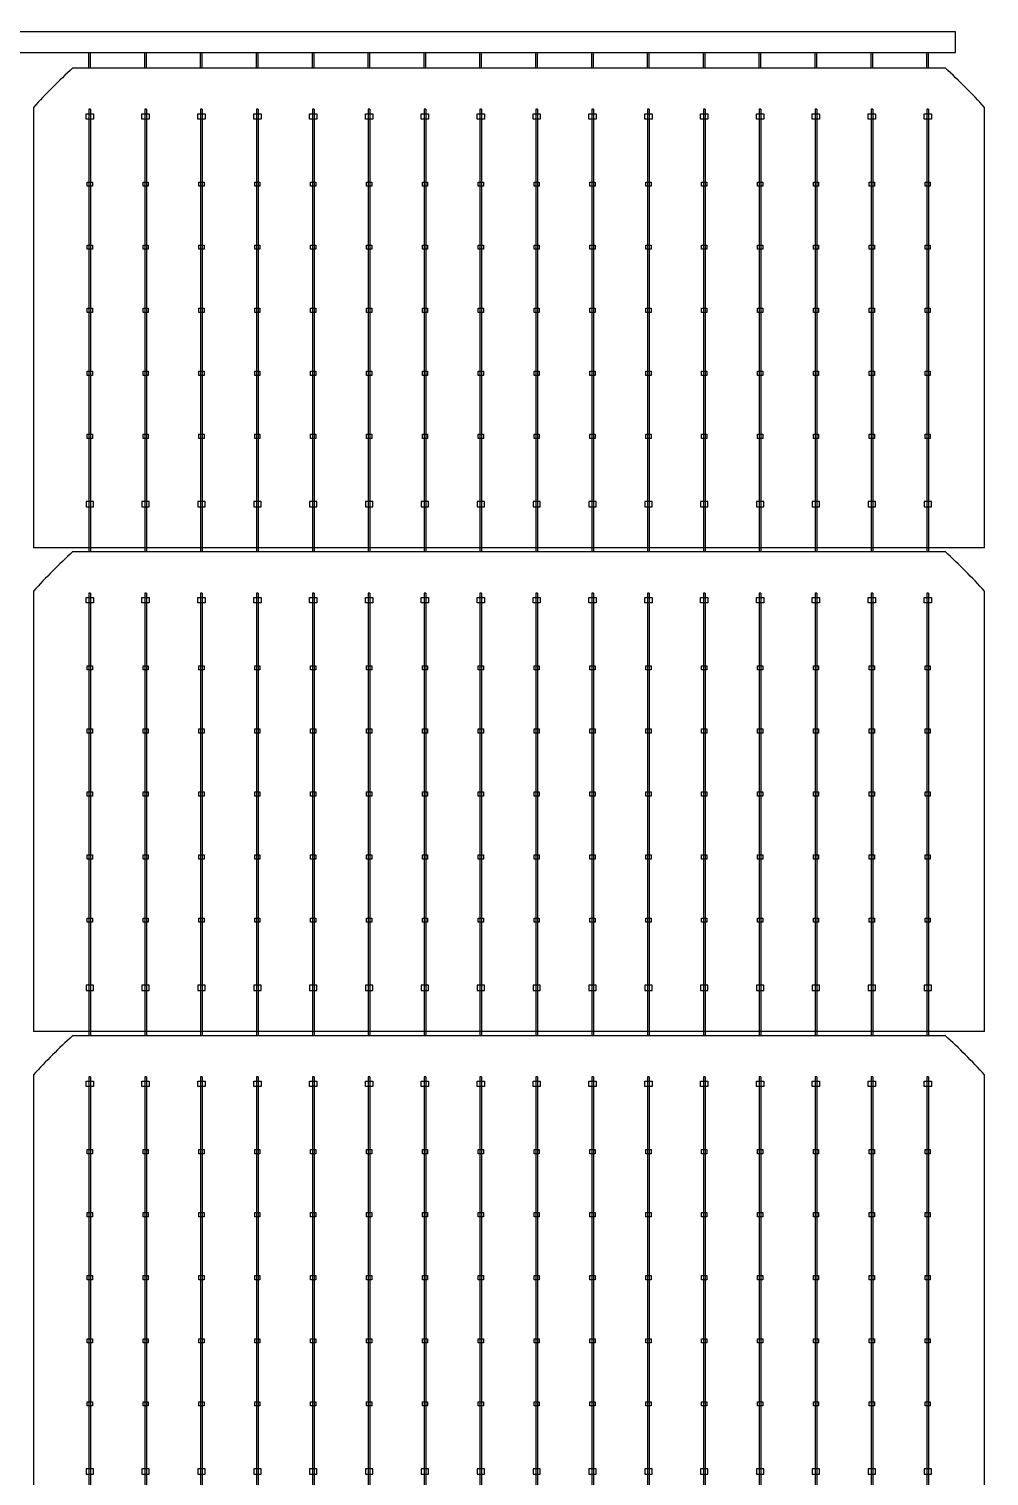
# Model space of a CAD drawing. Header units: millimetres. Extents: x 10297564 to 11610295, y -9287743 to -8409454.
# Drawn here: x 10668490 to 10669964, y -9190734 to -9188511 of the extents above; entities that cross this region are included whole.
import ezdxf

# ---------------------------------------------------------------- set-up
doc = ezdxf.new("R2010")
doc.units = ezdxf.units.MM
doc.header["$LTSCALE"] = 100
doc.layers.add('TEXTLINE', color=1, linetype='Continuous')

# ---------------------------------------------------------------- blocks, each defined once
blk = doc.blocks.new('635W')
for p, q in [((10686289.86, -10024189.24), (10686289.86, -10024186.24)), ((10686290.18, -10024189.24), (10686290.18, -10024186.24)), ((10686300.56, -10024189.24), (10686300.56, -10024186.24)), ((10686300.88, -10024189.24), (10686300.88, -10024186.24)), ((10686311.26, -10024189.24), (10686311.26, -10024186.24)), ((10686311.58, -10024189.24), (10686311.58, -10024186.24)), ((10686321.96, -10024189.24), (10686321.96, -10024186.24)), ((10686322.28, -10024189.24), (10686322.28, -10024186.24)), ((10686332.66, -10024189.24), (10686332.66, -10024186.24)), ((10686332.98, -10024189.24), (10686332.98, -10024186.24)), ((10686343.36, -10024189.24), (10686343.36, -10024186.24)), ((10686343.68, -10024189.24), (10686343.68, -10024186.24)), ((10686354.06, -10024189.24), (10686354.06, -10024186.24)), ((10686354.38, -10024189.24), (10686354.38, -10024186.24)), ((10686364.76, -10024189.24), (10686364.76, -10024186.24)), ((10686365.08, -10024189.24), (10686365.08, -10024186.24)), ((10686375.46, -10024189.24), (10686375.46, -10024186.24)), ((10686375.78, -10024189.24), (10686375.78, -10024186.24)), ((10686386.16, -10024189.24), (10686386.16, -10024186.24)), ((10686386.48, -10024189.24), (10686386.48, -10024186.24)), ((10686396.86, -10024189.24), (10686396.86, -10024186.24)), ((10686397.18, -10024189.24), (10686397.18, -10024186.24)), ((10686407.56, -10024189.24), (10686407.56, -10024186.24)), ((10686407.88, -10024189.24), (10686407.88, -10024186.24)), ((10686418.26, -10024189.24), (10686418.26, -10024186.24)), ((10686418.58, -10024189.24), (10686418.58, -10024186.24)), ((10686428.96, -10024189.24), (10686428.96, -10024186.24)), ((10686429.28, -10024189.24), (10686429.28, -10024186.24)), ((10686439.66, -10024189.24), (10686439.66, -10024186.24)), ((10686439.98, -10024189.24), (10686439.98, -10024186.24)), ((10686450.36, -10024189.24), (10686450.36, -10024186.24)), ((10686450.68, -10024189.24), (10686450.68, -10024186.24)), ((10686289.86, -10024197.11), (10686289.86, -10024281.92)), ((10686290.18, -10024197.11), (10686290.18, -10024281.92)), ((10686300.56, -10024197.11), (10686300.56, -10024281.92)), ((10686300.88, -10024197.11), (10686300.88, -10024281.92)), ((10686311.26, -10024197.11), (10686311.26, -10024281.92)), ((10686311.58, -10024197.11), (10686311.58, -10024281.92)), ((10686321.96, -10024197.11), (10686321.96, -10024281.92)), ((10686322.28, -10024197.11), (10686322.28, -10024281.92)), ((10686332.66, -10024197.11), (10686332.66, -10024281.92)), ((10686332.98, -10024197.11), (10686332.98, -10024281.92)), ((10686343.36, -10024197.11), (10686343.36, -10024281.92)), ((10686343.68, -10024197.11), (10686343.68, -10024281.92)), ((10686354.06, -10024197.11), (10686354.06, -10024281.92)), ((10686354.38, -10024197.11), (10686354.38, -10024281.92)), ((10686364.76, -10024197.11), (10686364.76, -10024281.92)), ((10686365.08, -10024197.11), (10686365.08, -10024281.92)), ((10686375.46, -10024197.11), (10686375.46, -10024281.92)), ((10686375.78, -10024197.11), (10686375.78, -10024281.92)), ((10686386.16, -10024197.11), (10686386.16, -10024281.92)), ((10686386.48, -10024197.11), (10686386.48, -10024281.92)), ((10686396.86, -10024197.11), (10686396.86, -10024281.92)), ((10686397.18, -10024197.11), (10686397.18, -10024281.92)), ((10686407.56, -10024197.11), (10686407.56, -10024281.92)), ((10686407.88, -10024197.11), (10686407.88, -10024281.92)), ((10686418.26, -10024197.11), (10686418.26, -10024281.92)), ((10686418.58, -10024197.11), (10686418.58, -10024281.92)), ((10686428.96, -10024197.11), (10686428.96, -10024281.92)), ((10686429.28, -10024197.11), (10686429.28, -10024281.92)), ((10686439.66, -10024197.11), (10686439.66, -10024281.92)), ((10686439.98, -10024197.11), (10686439.98, -10024281.92)), ((10686450.36, -10024197.11), (10686450.36, -10024281.92)), ((10686450.68, -10024197.11), (10686450.68, -10024281.92)), ((10686461.42, -10024281.11), (10686279.22, -10024281.11)), ((10686289.86, -10024289.79), (10686289.86, -10024374.59)), ((10686290.18, -10024289.79), (10686290.18, -10024374.59)), ((10686300.56, -10024289.79), (10686300.56, -10024374.59)), ((10686300.88, -10024289.79), (10686300.88, -10024374.59)), ((10686311.26, -10024289.79), (10686311.26, -10024374.59)), ((10686311.58, -10024289.79), (10686311.58, -10024374.59)), ((10686321.96, -10024289.79), (10686321.96, -10024374.59)), ((10686322.28, -10024289.79), (10686322.28, -10024374.59)), ((10686332.66, -10024289.79), (10686332.66, -10024374.59)), ((10686332.98, -10024289.79), (10686332.98, -10024374.59)), ((10686343.36, -10024289.79), (10686343.36, -10024374.59)), ((10686343.68, -10024289.79), (10686343.68, -10024374.59)), ((10686354.06, -10024289.79), (10686354.06, -10024374.59)), ((10686354.38, -10024289.79), (10686354.38, -10024374.59)), ((10686364.76, -10024289.79), (10686364.76, -10024374.59)), ((10686365.08, -10024289.79), (10686365.08, -10024374.59)), ((10686375.46, -10024289.79), (10686375.46, -10024374.59)), ((10686375.78, -10024289.79), (10686375.78, -10024374.59)), ((10686386.16, -10024289.79), (10686386.16, -10024374.59)), ((10686386.48, -10024289.79), (10686386.48, -10024374.59)), ((10686396.86, -10024289.79), (10686396.86, -10024374.59)), ((10686397.18, -10024289.79), (10686397.18, -10024374.59)), ((10686407.56, -10024289.79), (10686407.56, -10024374.59)), ((10686407.88, -10024289.79), (10686407.88, -10024374.59)), ((10686418.26, -10024289.79), (10686418.26, -10024374.59)), ((10686418.58, -10024289.79), (10686418.58, -10024374.59)), ((10686428.96, -10024289.79), (10686428.96, -10024374.59)), ((10686429.28, -10024289.79), (10686429.28, -10024374.59)), ((10686439.66, -10024289.79), (10686439.66, -10024374.59)), ((10686439.98, -10024289.79), (10686439.98, -10024374.59)), ((10686450.36, -10024289.79), (10686450.36, -10024374.59)), ((10686450.68, -10024289.79), (10686450.68, -10024374.59)), ((10686461.42, -10024373.79), (10686279.22, -10024373.79)), ((10686289.86, -10024382.46), (10686289.86, -10024467.27)), ((10686290.18, -10024382.46), (10686290.18, -10024467.27)), ((10686300.56, -10024382.46), (10686300.56, -10024467.27)), ((10686300.88, -10024382.46), (10686300.88, -10024467.27)), ((10686311.26, -10024382.46), (10686311.26, -10024467.27)), ((10686311.58, -10024382.46), (10686311.58, -10024467.27)), ((10686321.96, -10024382.46), (10686321.96, -10024467.27)), ((10686322.28, -10024382.46), (10686322.28, -10024467.27)), ((10686332.66, -10024382.46), (10686332.66, -10024467.27)), ((10686332.98, -10024382.46), (10686332.98, -10024467.27)), ((10686343.36, -10024382.46), (10686343.36, -10024467.27)), ((10686343.68, -10024382.46), (10686343.68, -10024467.27)), ((10686354.06, -10024382.46), (10686354.06, -10024467.27)), ((10686354.38, -10024382.46), (10686354.38, -10024467.27)), ((10686364.76, -10024382.46), (10686364.76, -10024467.27)), ((10686365.08, -10024382.46), (10686365.08, -10024467.27)), ((10686375.46, -10024382.46), (10686375.46, -10024467.27)), ((10686375.78, -10024382.46), (10686375.78, -10024467.27)), ((10686386.16, -10024382.46), (10686386.16, -10024467.27)), ((10686386.48, -10024382.46), (10686386.48, -10024467.27)), ((10686396.86, -10024382.46), (10686396.86, -10024467.27)), ((10686397.18, -10024382.46), (10686397.18, -10024467.27)), ((10686407.56, -10024382.46), (10686407.56, -10024467.27)), ((10686407.88, -10024382.46), (10686407.88, -10024467.27)), ((10686418.26, -10024382.46), (10686418.26, -10024467.27)), ((10686418.58, -10024382.46), (10686418.58, -10024467.27)), ((10686428.96, -10024382.46), (10686428.96, -10024467.27)), ((10686429.28, -10024382.46), (10686429.28, -10024467.27)), ((10686439.66, -10024382.46), (10686439.66, -10024467.27)), ((10686439.98, -10024382.46), (10686439.98, -10024467.27)), ((10686450.36, -10024382.46), (10686450.36, -10024467.27)), ((10686450.68, -10024382.46), (10686450.68, -10024467.27))]:
    blk.add_line(p, q)
for points in [[(10686455.87, -10024182.24), (10686100.87, -10024182.24), (10686100.87, -10024186.24), (10686455.87, -10024186.24)], [(10686289.32, -10024198.98), (10686289.32, -10024197.98), (10686290.72, -10024197.98), (10686290.72, -10024198.98)], [(10686300.02, -10024198.98), (10686300.02, -10024197.98), (10686301.42, -10024197.98), (10686301.42, -10024198.98)], [(10686310.72, -10024198.98), (10686310.72, -10024197.98), (10686312.12, -10024197.98), (10686312.12, -10024198.98)], [(10686321.42, -10024198.98), (10686321.42, -10024197.98), (10686322.82, -10024197.98), (10686322.82, -10024198.98)], [(10686332.12, -10024198.98), (10686332.12, -10024197.98), (10686333.52, -10024197.98), (10686333.52, -10024198.98)], [(10686342.82, -10024198.98), (10686342.82, -10024197.98), (10686344.22, -10024197.98), (10686344.22, -10024198.98)], [(10686353.52, -10024198.98), (10686353.52, -10024197.98), (10686354.92, -10024197.98), (10686354.92, -10024198.98)], [(10686364.22, -10024198.98), (10686364.22, -10024197.98), (10686365.62, -10024197.98), (10686365.62, -10024198.98)], [(10686374.92, -10024198.98), (10686374.92, -10024197.98), (10686376.32, -10024197.98), (10686376.32, -10024198.98)], [(10686385.62, -10024198.98), (10686385.62, -10024197.98), (10686387.02, -10024197.98), (10686387.02, -10024198.98)], [(10686396.32, -10024198.98), (10686396.32, -10024197.98), (10686397.72, -10024197.98), (10686397.72, -10024198.98)], [(10686407.02, -10024198.98), (10686407.02, -10024197.98), (10686408.42, -10024197.98), (10686408.42, -10024198.98)], [(10686417.72, -10024198.98), (10686417.72, -10024197.98), (10686419.12, -10024197.98), (10686419.12, -10024198.98)], [(10686428.42, -10024198.98), (10686428.42, -10024197.98), (10686429.82, -10024197.98), (10686429.82, -10024198.98)], [(10686439.12, -10024198.98), (10686439.12, -10024197.98), (10686440.52, -10024197.98), (10686440.52, -10024198.98)], [(10686449.82, -10024198.98), (10686449.82, -10024197.98), (10686451.22, -10024197.98), (10686451.22, -10024198.98)], [(10686290.52, -10024211.85), (10686289.52, -10024211.85), (10686289.52, -10024211.05), (10686290.52, -10024211.05)], [(10686301.22, -10024211.85), (10686300.22, -10024211.85), (10686300.22, -10024211.05), (10686301.22, -10024211.05)], [(10686311.92, -10024211.85), (10686310.92, -10024211.85), (10686310.92, -10024211.05), (10686311.92, -10024211.05)], [(10686322.62, -10024211.85), (10686321.62, -10024211.85), (10686321.62, -10024211.05), (10686322.62, -10024211.05)], [(10686333.32, -10024211.85), (10686332.32, -10024211.85), (10686332.32, -10024211.05), (10686333.32, -10024211.05)], [(10686344.02, -10024211.85), (10686343.02, -10024211.85), (10686343.02, -10024211.05), (10686344.02, -10024211.05)], [(10686354.72, -10024211.85), (10686353.72, -10024211.85), (10686353.72, -10024211.05), (10686354.72, -10024211.05)], [(10686365.42, -10024211.85), (10686364.42, -10024211.85), (10686364.42, -10024211.05), (10686365.42, -10024211.05)], [(10686376.12, -10024211.85), (10686375.12, -10024211.85), (10686375.12, -10024211.05), (10686376.12, -10024211.05)], [(10686386.82, -10024211.85), (10686385.82, -10024211.85), (10686385.82, -10024211.05), (10686386.82, -10024211.05)], [(10686397.52, -10024211.85), (10686396.52, -10024211.85), (10686396.52, -10024211.05), (10686397.52, -10024211.05)], [(10686408.22, -10024211.85), (10686407.22, -10024211.85), (10686407.22, -10024211.05), (10686408.22, -10024211.05)], [(10686418.92, -10024211.85), (10686417.92, -10024211.85), (10686417.92, -10024211.05), (10686418.92, -10024211.05)], [(10686429.62, -10024211.85), (10686428.62, -10024211.85), (10686428.62, -10024211.05), (10686429.62, -10024211.05)], [(10686440.32, -10024211.85), (10686439.32, -10024211.85), (10686439.32, -10024211.05), (10686440.32, -10024211.05)], [(10686451.02, -10024211.85), (10686450.02, -10024211.85), (10686450.02, -10024211.05), (10686451.02, -10024211.05)], [(10686290.52, -10024223.93), (10686289.52, -10024223.93), (10686289.52, -10024223.13), (10686290.52, -10024223.13)], [(10686301.22, -10024223.93), (10686300.22, -10024223.93), (10686300.22, -10024223.13), (10686301.22, -10024223.13)], [(10686311.92, -10024223.93), (10686310.92, -10024223.93), (10686310.92, -10024223.13), (10686311.92, -10024223.13)], [(10686322.62, -10024223.93), (10686321.62, -10024223.93), (10686321.62, -10024223.13), (10686322.62, -10024223.13)], [(10686333.32, -10024223.93), (10686332.32, -10024223.93), (10686332.32, -10024223.13), (10686333.32, -10024223.13)], [(10686344.02, -10024223.93), (10686343.02, -10024223.93), (10686343.02, -10024223.13), (10686344.02, -10024223.13)], [(10686354.72, -10024223.93), (10686353.72, -10024223.93), (10686353.72, -10024223.13), (10686354.72, -10024223.13)], [(10686365.42, -10024223.93), (10686364.42, -10024223.93), (10686364.42, -10024223.13), (10686365.42, -10024223.13)], [(10686376.12, -10024223.93), (10686375.12, -10024223.93), (10686375.12, -10024223.13), (10686376.12, -10024223.13)], [(10686386.82, -10024223.93), (10686385.82, -10024223.93), (10686385.82, -10024223.13), (10686386.82, -10024223.13)], [(10686397.52, -10024223.93), (10686396.52, -10024223.93), (10686396.52, -10024223.13), (10686397.52, -10024223.13)], [(10686408.22, -10024223.93), (10686407.22, -10024223.93), (10686407.22, -10024223.13), (10686408.22, -10024223.13)], [(10686418.92, -10024223.93), (10686417.92, -10024223.93), (10686417.92, -10024223.13), (10686418.92, -10024223.13)], [(10686429.62, -10024223.93), (10686428.62, -10024223.93), (10686428.62, -10024223.13), (10686429.62, -10024223.13)], [(10686440.32, -10024223.93), (10686439.32, -10024223.93), (10686439.32, -10024223.13), (10686440.32, -10024223.13)], [(10686451.02, -10024223.93), (10686450.02, -10024223.93), (10686450.02, -10024223.13), (10686451.02, -10024223.13)], [(10686290.52, -10024236.01), (10686289.52, -10024236.01), (10686289.52, -10024235.21), (10686290.52, -10024235.21)], [(10686301.22, -10024236.01), (10686300.22, -10024236.01), (10686300.22, -10024235.21), (10686301.22, -10024235.21)], [(10686311.92, -10024236.01), (10686310.92, -10024236.01), (10686310.92, -10024235.21), (10686311.92, -10024235.21)], [(10686322.62, -10024236.01), (10686321.62, -10024236.01), (10686321.62, -10024235.21), (10686322.62, -10024235.21)], [(10686333.32, -10024236.01), (10686332.32, -10024236.01), (10686332.32, -10024235.21), (10686333.32, -10024235.21)], [(10686344.02, -10024236.01), (10686343.02, -10024236.01), (10686343.02, -10024235.21), (10686344.02, -10024235.21)], [(10686354.72, -10024236.01), (10686353.72, -10024236.01), (10686353.72, -10024235.21), (10686354.72, -10024235.21)], [(10686365.42, -10024236.01), (10686364.42, -10024236.01), (10686364.42, -10024235.21), (10686365.42, -10024235.21)], [(10686376.12, -10024236.01), (10686375.12, -10024236.01), (10686375.12, -10024235.21), (10686376.12, -10024235.21)], [(10686386.82, -10024236.01), (10686385.82, -10024236.01), (10686385.82, -10024235.21), (10686386.82, -10024235.21)], [(10686397.52, -10024236.01), (10686396.52, -10024236.01), (10686396.52, -10024235.21), (10686397.52, -10024235.21)], [(10686408.22, -10024236.01), (10686407.22, -10024236.01), (10686407.22, -10024235.21), (10686408.22, -10024235.21)], [(10686418.92, -10024236.01), (10686417.92, -10024236.01), (10686417.92, -10024235.21), (10686418.92, -10024235.21)], [(10686429.62, -10024236.01), (10686428.62, -10024236.01), (10686428.62, -10024235.21), (10686429.62, -10024235.21)], [(10686440.32, -10024236.01), (10686439.32, -10024236.01), (10686439.32, -10024235.21), (10686440.32, -10024235.21)], [(10686451.02, -10024236.01), (10686450.02, -10024236.01), (10686450.02, -10024235.21), (10686451.02, -10024235.21)], [(10686290.52, -10024248.09), (10686289.52, -10024248.09), (10686289.52, -10024247.29), (10686290.52, -10024247.29)], [(10686301.22, -10024248.09), (10686300.22, -10024248.09), (10686300.22, -10024247.29), (10686301.22, -10024247.29)], [(10686311.92, -10024248.09), (10686310.92, -10024248.09), (10686310.92, -10024247.29), (10686311.92, -10024247.29)], [(10686322.62, -10024248.09), (10686321.62, -10024248.09), (10686321.62, -10024247.29), (10686322.62, -10024247.29)], [(10686333.32, -10024248.09), (10686332.32, -10024248.09), (10686332.32, -10024247.29), (10686333.32, -10024247.29)], [(10686344.02, -10024248.09), (10686343.02, -10024248.09), (10686343.02, -10024247.29), (10686344.02, -10024247.29)], [(10686354.72, -10024248.09), (10686353.72, -10024248.09), (10686353.72, -10024247.29), (10686354.72, -10024247.29)], [(10686365.42, -10024248.09), (10686364.42, -10024248.09), (10686364.42, -10024247.29), (10686365.42, -10024247.29)], [(10686376.12, -10024248.09), (10686375.12, -10024248.09), (10686375.12, -10024247.29), (10686376.12, -10024247.29)], [(10686386.82, -10024248.09), (10686385.82, -10024248.09), (10686385.82, -10024247.29), (10686386.82, -10024247.29)], [(10686397.52, -10024248.09), (10686396.52, -10024248.09), (10686396.52, -10024247.29), (10686397.52, -10024247.29)], [(10686408.22, -10024248.09), (10686407.22, -10024248.09), (10686407.22, -10024247.29), (10686408.22, -10024247.29)], [(10686418.92, -10024248.09), (10686417.92, -10024248.09), (10686417.92, -10024247.29), (10686418.92, -10024247.29)], [(10686429.62, -10024248.09), (10686428.62, -10024248.09), (10686428.62, -10024247.29), (10686429.62, -10024247.29)], [(10686440.32, -10024248.09), (10686439.32, -10024248.09), (10686439.32, -10024247.29), (10686440.32, -10024247.29)], [(10686451.02, -10024248.09), (10686450.02, -10024248.09), (10686450.02, -10024247.29), (10686451.02, -10024247.29)], [(10686290.52, -10024260.17), (10686289.52, -10024260.17), (10686289.52, -10024259.37), (10686290.52, -10024259.37)], [(10686301.22, -10024260.17), (10686300.22, -10024260.17), (10686300.22, -10024259.37), (10686301.22, -10024259.37)], [(10686311.92, -10024260.17), (10686310.92, -10024260.17), (10686310.92, -10024259.37), (10686311.92, -10024259.37)], [(10686322.62, -10024260.17), (10686321.62, -10024260.17), (10686321.62, -10024259.37), (10686322.62, -10024259.37)], [(10686333.32, -10024260.17), (10686332.32, -10024260.17), (10686332.32, -10024259.37), (10686333.32, -10024259.37)], [(10686344.02, -10024260.17), (10686343.02, -10024260.17), (10686343.02, -10024259.37), (10686344.02, -10024259.37)], [(10686354.72, -10024260.17), (10686353.72, -10024260.17), (10686353.72, -10024259.37), (10686354.72, -10024259.37)], [(10686365.42, -10024260.17), (10686364.42, -10024260.17), (10686364.42, -10024259.37), (10686365.42, -10024259.37)], [(10686376.12, -10024260.17), (10686375.12, -10024260.17), (10686375.12, -10024259.37), (10686376.12, -10024259.37)], [(10686386.82, -10024260.17), (10686385.82, -10024260.17), (10686385.82, -10024259.37), (10686386.82, -10024259.37)], [(10686397.52, -10024260.17), (10686396.52, -10024260.17), (10686396.52, -10024259.37), (10686397.52, -10024259.37)], [(10686408.22, -10024260.17), (10686407.22, -10024260.17), (10686407.22, -10024259.37), (10686408.22, -10024259.37)], [(10686418.92, -10024260.17), (10686417.92, -10024260.17), (10686417.92, -10024259.37), (10686418.92, -10024259.37)], [(10686429.62, -10024260.17), (10686428.62, -10024260.17), (10686428.62, -10024259.37), (10686429.62, -10024259.37)], [(10686440.32, -10024260.17), (10686439.32, -10024260.17), (10686439.32, -10024259.37), (10686440.32, -10024259.37)], [(10686451.02, -10024260.17), (10686450.02, -10024260.17), (10686450.02, -10024259.37), (10686451.02, -10024259.37)], [(10686289.32, -10024272.24), (10686289.32, -10024273.24), (10686290.72, -10024273.24), (10686290.72, -10024272.24)], [(10686300.02, -10024272.24), (10686300.02, -10024273.24), (10686301.42, -10024273.24), (10686301.42, -10024272.24)], [(10686310.72, -10024272.24), (10686310.72, -10024273.24), (10686312.12, -10024273.24), (10686312.12, -10024272.24)], [(10686321.42, -10024272.24), (10686321.42, -10024273.24), (10686322.82, -10024273.24), (10686322.82, -10024272.24)], [(10686332.12, -10024272.24), (10686332.12, -10024273.24), (10686333.52, -10024273.24), (10686333.52, -10024272.24)], [(10686342.82, -10024272.24), (10686342.82, -10024273.24), (10686344.22, -10024273.24), (10686344.22, -10024272.24)], [(10686353.52, -10024272.24), (10686353.52, -10024273.24), (10686354.92, -10024273.24), (10686354.92, -10024272.24)], [(10686364.22, -10024272.24), (10686364.22, -10024273.24), (10686365.62, -10024273.24), (10686365.62, -10024272.24)], [(10686374.92, -10024272.24), (10686374.92, -10024273.24), (10686376.32, -10024273.24), (10686376.32, -10024272.24)], [(10686385.62, -10024272.24), (10686385.62, -10024273.24), (10686387.02, -10024273.24), (10686387.02, -10024272.24)], [(10686396.32, -10024272.24), (10686396.32, -10024273.24), (10686397.72, -10024273.24), (10686397.72, -10024272.24)], [(10686407.02, -10024272.24), (10686407.02, -10024273.24), (10686408.42, -10024273.24), (10686408.42, -10024272.24)], [(10686417.72, -10024272.24), (10686417.72, -10024273.24), (10686419.12, -10024273.24), (10686419.12, -10024272.24)], [(10686428.42, -10024272.24), (10686428.42, -10024273.24), (10686429.82, -10024273.24), (10686429.82, -10024272.24)], [(10686439.12, -10024272.24), (10686439.12, -10024273.24), (10686440.52, -10024273.24), (10686440.52, -10024272.24)], [(10686449.82, -10024272.24), (10686449.82, -10024273.24), (10686451.22, -10024273.24), (10686451.22, -10024272.24)], [(10686289.32, -10024291.66), (10686289.32, -10024290.66), (10686290.72, -10024290.66), (10686290.72, -10024291.66)], [(10686300.02, -10024291.66), (10686300.02, -10024290.66), (10686301.42, -10024290.66), (10686301.42, -10024291.66)], [(10686310.72, -10024291.66), (10686310.72, -10024290.66), (10686312.12, -10024290.66), (10686312.12, -10024291.66)], [(10686321.42, -10024291.66), (10686321.42, -10024290.66), (10686322.82, -10024290.66), (10686322.82, -10024291.66)], [(10686332.12, -10024291.66), (10686332.12, -10024290.66), (10686333.52, -10024290.66), (10686333.52, -10024291.66)], [(10686342.82, -10024291.66), (10686342.82, -10024290.66), (10686344.22, -10024290.66), (10686344.22, -10024291.66)], [(10686353.52, -10024291.66), (10686353.52, -10024290.66), (10686354.92, -10024290.66), (10686354.92, -10024291.66)], [(10686364.22, -10024291.66), (10686364.22, -10024290.66), (10686365.62, -10024290.66), (10686365.62, -10024291.66)], [(10686374.92, -10024291.66), (10686374.92, -10024290.66), (10686376.32, -10024290.66), (10686376.32, -10024291.66)], [(10686385.62, -10024291.66), (10686385.62, -10024290.66), (10686387.02, -10024290.66), (10686387.02, -10024291.66)], [(10686396.32, -10024291.66), (10686396.32, -10024290.66), (10686397.72, -10024290.66), (10686397.72, -10024291.66)], [(10686407.02, -10024291.66), (10686407.02, -10024290.66), (10686408.42, -10024290.66), (10686408.42, -10024291.66)], [(10686417.72, -10024291.66), (10686417.72, -10024290.66), (10686419.12, -10024290.66), (10686419.12, -10024291.66)], [(10686428.42, -10024291.66), (10686428.42, -10024290.66), (10686429.82, -10024290.66), (10686429.82, -10024291.66)], [(10686439.12, -10024291.66), (10686439.12, -10024290.66), (10686440.52, -10024290.66), (10686440.52, -10024291.66)], [(10686449.82, -10024291.66), (10686449.82, -10024290.66), (10686451.22, -10024290.66), (10686451.22, -10024291.66)], [(10686290.52, -10024304.53), (10686289.52, -10024304.53), (10686289.52, -10024303.73), (10686290.52, -10024303.73)], [(10686301.22, -10024304.53), (10686300.22, -10024304.53), (10686300.22, -10024303.73), (10686301.22, -10024303.73)], [(10686311.92, -10024304.53), (10686310.92, -10024304.53), (10686310.92, -10024303.73), (10686311.92, -10024303.73)], [(10686322.62, -10024304.53), (10686321.62, -10024304.53), (10686321.62, -10024303.73), (10686322.62, -10024303.73)], [(10686333.32, -10024304.53), (10686332.32, -10024304.53), (10686332.32, -10024303.73), (10686333.32, -10024303.73)], [(10686344.02, -10024304.53), (10686343.02, -10024304.53), (10686343.02, -10024303.73), (10686344.02, -10024303.73)], [(10686354.72, -10024304.53), (10686353.72, -10024304.53), (10686353.72, -10024303.73), (10686354.72, -10024303.73)], [(10686365.42, -10024304.53), (10686364.42, -10024304.53), (10686364.42, -10024303.73), (10686365.42, -10024303.73)], [(10686376.12, -10024304.53), (10686375.12, -10024304.53), (10686375.12, -10024303.73), (10686376.12, -10024303.73)], [(10686386.82, -10024304.53), (10686385.82, -10024304.53), (10686385.82, -10024303.73), (10686386.82, -10024303.73)], [(10686397.52, -10024304.53), (10686396.52, -10024304.53), (10686396.52, -10024303.73), (10686397.52, -10024303.73)], [(10686408.22, -10024304.53), (10686407.22, -10024304.53), (10686407.22, -10024303.73), (10686408.22, -10024303.73)], [(10686418.92, -10024304.53), (10686417.92, -10024304.53), (10686417.92, -10024303.73), (10686418.92, -10024303.73)], [(10686429.62, -10024304.53), (10686428.62, -10024304.53), (10686428.62, -10024303.73), (10686429.62, -10024303.73)], [(10686440.32, -10024304.53), (10686439.32, -10024304.53), (10686439.32, -10024303.73), (10686440.32, -10024303.73)], [(10686451.02, -10024304.53), (10686450.02, -10024304.53), (10686450.02, -10024303.73), (10686451.02, -10024303.73)], [(10686290.52, -10024316.61), (10686289.52, -10024316.61), (10686289.52, -10024315.81), (10686290.52, -10024315.81)], [(10686301.22, -10024316.61), (10686300.22, -10024316.61), (10686300.22, -10024315.81), (10686301.22, -10024315.81)], [(10686311.92, -10024316.61), (10686310.92, -10024316.61), (10686310.92, -10024315.81), (10686311.92, -10024315.81)], [(10686322.62, -10024316.61), (10686321.62, -10024316.61), (10686321.62, -10024315.81), (10686322.62, -10024315.81)], [(10686333.32, -10024316.61), (10686332.32, -10024316.61), (10686332.32, -10024315.81), (10686333.32, -10024315.81)], [(10686344.02, -10024316.61), (10686343.02, -10024316.61), (10686343.02, -10024315.81), (10686344.02, -10024315.81)], [(10686354.72, -10024316.61), (10686353.72, -10024316.61), (10686353.72, -10024315.81), (10686354.72, -10024315.81)], [(10686365.42, -10024316.61), (10686364.42, -10024316.61), (10686364.42, -10024315.81), (10686365.42, -10024315.81)], [(10686376.12, -10024316.61), (10686375.12, -10024316.61), (10686375.12, -10024315.81), (10686376.12, -10024315.81)], [(10686386.82, -10024316.61), (10686385.82, -10024316.61), (10686385.82, -10024315.81), (10686386.82, -10024315.81)], [(10686397.52, -10024316.61), (10686396.52, -10024316.61), (10686396.52, -10024315.81), (10686397.52, -10024315.81)], [(10686408.22, -10024316.61), (10686407.22, -10024316.61), (10686407.22, -10024315.81), (10686408.22, -10024315.81)], [(10686418.92, -10024316.61), (10686417.92, -10024316.61), (10686417.92, -10024315.81), (10686418.92, -10024315.81)], [(10686429.62, -10024316.61), (10686428.62, -10024316.61), (10686428.62, -10024315.81), (10686429.62, -10024315.81)], [(10686440.32, -10024316.61), (10686439.32, -10024316.61), (10686439.32, -10024315.81), (10686440.32, -10024315.81)], [(10686451.02, -10024316.61), (10686450.02, -10024316.61), (10686450.02, -10024315.81), (10686451.02, -10024315.81)], [(10686290.52, -10024328.69), (10686289.52, -10024328.69), (10686289.52, -10024327.89), (10686290.52, -10024327.89)], [(10686301.22, -10024328.69), (10686300.22, -10024328.69), (10686300.22, -10024327.89), (10686301.22, -10024327.89)], [(10686311.92, -10024328.69), (10686310.92, -10024328.69), (10686310.92, -10024327.89), (10686311.92, -10024327.89)], [(10686322.62, -10024328.69), (10686321.62, -10024328.69), (10686321.62, -10024327.89), (10686322.62, -10024327.89)], [(10686333.32, -10024328.69), (10686332.32, -10024328.69), (10686332.32, -10024327.89), (10686333.32, -10024327.89)], [(10686344.02, -10024328.69), (10686343.02, -10024328.69), (10686343.02, -10024327.89), (10686344.02, -10024327.89)], [(10686354.72, -10024328.69), (10686353.72, -10024328.69), (10686353.72, -10024327.89), (10686354.72, -10024327.89)], [(10686365.42, -10024328.69), (10686364.42, -10024328.69), (10686364.42, -10024327.89), (10686365.42, -10024327.89)], [(10686376.12, -10024328.69), (10686375.12, -10024328.69), (10686375.12, -10024327.89), (10686376.12, -10024327.89)], [(10686386.82, -10024328.69), (10686385.82, -10024328.69), (10686385.82, -10024327.89), (10686386.82, -10024327.89)], [(10686397.52, -10024328.69), (10686396.52, -10024328.69), (10686396.52, -10024327.89), (10686397.52, -10024327.89)], [(10686408.22, -10024328.69), (10686407.22, -10024328.69), (10686407.22, -10024327.89), (10686408.22, -10024327.89)], [(10686418.92, -10024328.69), (10686417.92, -10024328.69), (10686417.92, -10024327.89), (10686418.92, -10024327.89)], [(10686429.62, -10024328.69), (10686428.62, -10024328.69), (10686428.62, -10024327.89), (10686429.62, -10024327.89)], [(10686440.32, -10024328.69), (10686439.32, -10024328.69), (10686439.32, -10024327.89), (10686440.32, -10024327.89)], [(10686451.02, -10024328.69), (10686450.02, -10024328.69), (10686450.02, -10024327.89), (10686451.02, -10024327.89)], [(10686290.52, -10024340.77), (10686289.52, -10024340.77), (10686289.52, -10024339.97), (10686290.52, -10024339.97)], [(10686301.22, -10024340.77), (10686300.22, -10024340.77), (10686300.22, -10024339.97), (10686301.22, -10024339.97)], [(10686311.92, -10024340.77), (10686310.92, -10024340.77), (10686310.92, -10024339.97), (10686311.92, -10024339.97)], [(10686322.62, -10024340.77), (10686321.62, -10024340.77), (10686321.62, -10024339.97), (10686322.62, -10024339.97)], [(10686333.32, -10024340.77), (10686332.32, -10024340.77), (10686332.32, -10024339.97), (10686333.32, -10024339.97)], [(10686344.02, -10024340.77), (10686343.02, -10024340.77), (10686343.02, -10024339.97), (10686344.02, -10024339.97)], [(10686354.72, -10024340.77), (10686353.72, -10024340.77), (10686353.72, -10024339.97), (10686354.72, -10024339.97)], [(10686365.42, -10024340.77), (10686364.42, -10024340.77), (10686364.42, -10024339.97), (10686365.42, -10024339.97)], [(10686376.12, -10024340.77), (10686375.12, -10024340.77), (10686375.12, -10024339.97), (10686376.12, -10024339.97)], [(10686386.82, -10024340.77), (10686385.82, -10024340.77), (10686385.82, -10024339.97), (10686386.82, -10024339.97)], [(10686397.52, -10024340.77), (10686396.52, -10024340.77), (10686396.52, -10024339.97), (10686397.52, -10024339.97)], [(10686408.22, -10024340.77), (10686407.22, -10024340.77), (10686407.22, -10024339.97), (10686408.22, -10024339.97)], [(10686418.92, -10024340.77), (10686417.92, -10024340.77), (10686417.92, -10024339.97), (10686418.92, -10024339.97)], [(10686429.62, -10024340.77), (10686428.62, -10024340.77), (10686428.62, -10024339.97), (10686429.62, -10024339.97)], [(10686440.32, -10024340.77), (10686439.32, -10024340.77), (10686439.32, -10024339.97), (10686440.32, -10024339.97)], [(10686451.02, -10024340.77), (10686450.02, -10024340.77), (10686450.02, -10024339.97), (10686451.02, -10024339.97)], [(10686290.52, -10024352.85), (10686289.52, -10024352.85), (10686289.52, -10024352.05), (10686290.52, -10024352.05)], [(10686301.22, -10024352.85), (10686300.22, -10024352.85), (10686300.22, -10024352.05), (10686301.22, -10024352.05)], [(10686311.92, -10024352.85), (10686310.92, -10024352.85), (10686310.92, -10024352.05), (10686311.92, -10024352.05)], [(10686322.62, -10024352.85), (10686321.62, -10024352.85), (10686321.62, -10024352.05), (10686322.62, -10024352.05)], [(10686333.32, -10024352.85), (10686332.32, -10024352.85), (10686332.32, -10024352.05), (10686333.32, -10024352.05)], [(10686344.02, -10024352.85), (10686343.02, -10024352.85), (10686343.02, -10024352.05), (10686344.02, -10024352.05)], [(10686354.72, -10024352.85), (10686353.72, -10024352.85), (10686353.72, -10024352.05), (10686354.72, -10024352.05)], [(10686365.42, -10024352.85), (10686364.42, -10024352.85), (10686364.42, -10024352.05), (10686365.42, -10024352.05)], [(10686376.12, -10024352.85), (10686375.12, -10024352.85), (10686375.12, -10024352.05), (10686376.12, -10024352.05)], [(10686386.82, -10024352.85), (10686385.82, -10024352.85), (10686385.82, -10024352.05), (10686386.82, -10024352.05)], [(10686397.52, -10024352.85), (10686396.52, -10024352.85), (10686396.52, -10024352.05), (10686397.52, -10024352.05)], [(10686408.22, -10024352.85), (10686407.22, -10024352.85), (10686407.22, -10024352.05), (10686408.22, -10024352.05)], [(10686418.92, -10024352.85), (10686417.92, -10024352.85), (10686417.92, -10024352.05), (10686418.92, -10024352.05)], [(10686429.62, -10024352.85), (10686428.62, -10024352.85), (10686428.62, -10024352.05), (10686429.62, -10024352.05)], [(10686440.32, -10024352.85), (10686439.32, -10024352.85), (10686439.32, -10024352.05), (10686440.32, -10024352.05)], [(10686451.02, -10024352.85), (10686450.02, -10024352.85), (10686450.02, -10024352.05), (10686451.02, -10024352.05)], [(10686289.32, -10024364.92), (10686289.32, -10024365.92), (10686290.72, -10024365.92), (10686290.72, -10024364.92)], [(10686300.02, -10024364.92), (10686300.02, -10024365.92), (10686301.42, -10024365.92), (10686301.42, -10024364.92)], [(10686310.72, -10024364.92), (10686310.72, -10024365.92), (10686312.12, -10024365.92), (10686312.12, -10024364.92)], [(10686321.42, -10024364.92), (10686321.42, -10024365.92), (10686322.82, -10024365.92), (10686322.82, -10024364.92)], [(10686332.12, -10024364.92), (10686332.12, -10024365.92), (10686333.52, -10024365.92), (10686333.52, -10024364.92)], [(10686342.82, -10024364.92), (10686342.82, -10024365.92), (10686344.22, -10024365.92), (10686344.22, -10024364.92)], [(10686353.52, -10024364.92), (10686353.52, -10024365.92), (10686354.92, -10024365.92), (10686354.92, -10024364.92)], [(10686364.22, -10024364.92), (10686364.22, -10024365.92), (10686365.62, -10024365.92), (10686365.62, -10024364.92)], [(10686374.92, -10024364.92), (10686374.92, -10024365.92), (10686376.32, -10024365.92), (10686376.32, -10024364.92)], [(10686385.62, -10024364.92), (10686385.62, -10024365.92), (10686387.02, -10024365.92), (10686387.02, -10024364.92)], [(10686396.32, -10024364.92), (10686396.32, -10024365.92), (10686397.72, -10024365.92), (10686397.72, -10024364.92)], [(10686407.02, -10024364.92), (10686407.02, -10024365.92), (10686408.42, -10024365.92), (10686408.42, -10024364.92)], [(10686417.72, -10024364.92), (10686417.72, -10024365.92), (10686419.12, -10024365.92), (10686419.12, -10024364.92)], [(10686428.42, -10024364.92), (10686428.42, -10024365.92), (10686429.82, -10024365.92), (10686429.82, -10024364.92)], [(10686439.12, -10024364.92), (10686439.12, -10024365.92), (10686440.52, -10024365.92), (10686440.52, -10024364.92)], [(10686449.82, -10024364.92), (10686449.82, -10024365.92), (10686451.22, -10024365.92), (10686451.22, -10024364.92)], [(10686289.32, -10024384.33), (10686289.32, -10024383.33), (10686290.72, -10024383.33), (10686290.72, -10024384.33)], [(10686300.02, -10024384.33), (10686300.02, -10024383.33), (10686301.42, -10024383.33), (10686301.42, -10024384.33)], [(10686310.72, -10024384.33), (10686310.72, -10024383.33), (10686312.12, -10024383.33), (10686312.12, -10024384.33)], [(10686321.42, -10024384.33), (10686321.42, -10024383.33), (10686322.82, -10024383.33), (10686322.82, -10024384.33)], [(10686332.12, -10024384.33), (10686332.12, -10024383.33), (10686333.52, -10024383.33), (10686333.52, -10024384.33)], [(10686342.82, -10024384.33), (10686342.82, -10024383.33), (10686344.22, -10024383.33), (10686344.22, -10024384.33)], [(10686353.52, -10024384.33), (10686353.52, -10024383.33), (10686354.92, -10024383.33), (10686354.92, -10024384.33)], [(10686364.22, -10024384.33), (10686364.22, -10024383.33), (10686365.62, -10024383.33), (10686365.62, -10024384.33)], [(10686374.92, -10024384.33), (10686374.92, -10024383.33), (10686376.32, -10024383.33), (10686376.32, -10024384.33)], [(10686385.62, -10024384.33), (10686385.62, -10024383.33), (10686387.02, -10024383.33), (10686387.02, -10024384.33)], [(10686396.32, -10024384.33), (10686396.32, -10024383.33), (10686397.72, -10024383.33), (10686397.72, -10024384.33)], [(10686407.02, -10024384.33), (10686407.02, -10024383.33), (10686408.42, -10024383.33), (10686408.42, -10024384.33)], [(10686417.72, -10024384.33), (10686417.72, -10024383.33), (10686419.12, -10024383.33), (10686419.12, -10024384.33)], [(10686428.42, -10024384.33), (10686428.42, -10024383.33), (10686429.82, -10024383.33), (10686429.82, -10024384.33)], [(10686439.12, -10024384.33), (10686439.12, -10024383.33), (10686440.52, -10024383.33), (10686440.52, -10024384.33)], [(10686449.82, -10024384.33), (10686449.82, -10024383.33), (10686451.22, -10024383.33), (10686451.22, -10024384.33)], [(10686290.52, -10024397.2), (10686289.52, -10024397.2), (10686289.52, -10024396.4), (10686290.52, -10024396.4)], [(10686301.22, -10024397.2), (10686300.22, -10024397.2), (10686300.22, -10024396.4), (10686301.22, -10024396.4)], [(10686311.92, -10024397.2), (10686310.92, -10024397.2), (10686310.92, -10024396.4), (10686311.92, -10024396.4)], [(10686322.62, -10024397.2), (10686321.62, -10024397.2), (10686321.62, -10024396.4), (10686322.62, -10024396.4)], [(10686333.32, -10024397.2), (10686332.32, -10024397.2), (10686332.32, -10024396.4), (10686333.32, -10024396.4)], [(10686344.02, -10024397.2), (10686343.02, -10024397.2), (10686343.02, -10024396.4), (10686344.02, -10024396.4)], [(10686354.72, -10024397.2), (10686353.72, -10024397.2), (10686353.72, -10024396.4), (10686354.72, -10024396.4)], [(10686365.42, -10024397.2), (10686364.42, -10024397.2), (10686364.42, -10024396.4), (10686365.42, -10024396.4)], [(10686376.12, -10024397.2), (10686375.12, -10024397.2), (10686375.12, -10024396.4), (10686376.12, -10024396.4)], [(10686386.82, -10024397.2), (10686385.82, -10024397.2), (10686385.82, -10024396.4), (10686386.82, -10024396.4)], [(10686397.52, -10024397.2), (10686396.52, -10024397.2), (10686396.52, -10024396.4), (10686397.52, -10024396.4)], [(10686408.22, -10024397.2), (10686407.22, -10024397.2), (10686407.22, -10024396.4), (10686408.22, -10024396.4)], [(10686418.92, -10024397.2), (10686417.92, -10024397.2), (10686417.92, -10024396.4), (10686418.92, -10024396.4)], [(10686429.62, -10024397.2), (10686428.62, -10024397.2), (10686428.62, -10024396.4), (10686429.62, -10024396.4)], [(10686440.32, -10024397.2), (10686439.32, -10024397.2), (10686439.32, -10024396.4), (10686440.32, -10024396.4)], [(10686451.02, -10024397.2), (10686450.02, -10024397.2), (10686450.02, -10024396.4), (10686451.02, -10024396.4)], [(10686290.52, -10024409.28), (10686289.52, -10024409.28), (10686289.52, -10024408.48), (10686290.52, -10024408.48)], [(10686301.22, -10024409.28), (10686300.22, -10024409.28), (10686300.22, -10024408.48), (10686301.22, -10024408.48)], [(10686311.92, -10024409.28), (10686310.92, -10024409.28), (10686310.92, -10024408.48), (10686311.92, -10024408.48)], [(10686322.62, -10024409.28), (10686321.62, -10024409.28), (10686321.62, -10024408.48), (10686322.62, -10024408.48)], [(10686333.32, -10024409.28), (10686332.32, -10024409.28), (10686332.32, -10024408.48), (10686333.32, -10024408.48)], [(10686344.02, -10024409.28), (10686343.02, -10024409.28), (10686343.02, -10024408.48), (10686344.02, -10024408.48)], [(10686354.72, -10024409.28), (10686353.72, -10024409.28), (10686353.72, -10024408.48), (10686354.72, -10024408.48)], [(10686365.42, -10024409.28), (10686364.42, -10024409.28), (10686364.42, -10024408.48), (10686365.42, -10024408.48)], [(10686376.12, -10024409.28), (10686375.12, -10024409.28), (10686375.12, -10024408.48), (10686376.12, -10024408.48)], [(10686386.82, -10024409.28), (10686385.82, -10024409.28), (10686385.82, -10024408.48), (10686386.82, -10024408.48)], [(10686397.52, -10024409.28), (10686396.52, -10024409.28), (10686396.52, -10024408.48), (10686397.52, -10024408.48)], [(10686408.22, -10024409.28), (10686407.22, -10024409.28), (10686407.22, -10024408.48), (10686408.22, -10024408.48)], [(10686418.92, -10024409.28), (10686417.92, -10024409.28), (10686417.92, -10024408.48), (10686418.92, -10024408.48)], [(10686429.62, -10024409.28), (10686428.62, -10024409.28), (10686428.62, -10024408.48), (10686429.62, -10024408.48)], [(10686440.32, -10024409.28), (10686439.32, -10024409.28), (10686439.32, -10024408.48), (10686440.32, -10024408.48)], [(10686451.02, -10024409.28), (10686450.02, -10024409.28), (10686450.02, -10024408.48), (10686451.02, -10024408.48)], [(10686290.52, -10024421.36), (10686289.52, -10024421.36), (10686289.52, -10024420.56), (10686290.52, -10024420.56)], [(10686301.22, -10024421.36), (10686300.22, -10024421.36), (10686300.22, -10024420.56), (10686301.22, -10024420.56)], [(10686311.92, -10024421.36), (10686310.92, -10024421.36), (10686310.92, -10024420.56), (10686311.92, -10024420.56)], [(10686322.62, -10024421.36), (10686321.62, -10024421.36), (10686321.62, -10024420.56), (10686322.62, -10024420.56)], [(10686333.32, -10024421.36), (10686332.32, -10024421.36), (10686332.32, -10024420.56), (10686333.32, -10024420.56)], [(10686344.02, -10024421.36), (10686343.02, -10024421.36), (10686343.02, -10024420.56), (10686344.02, -10024420.56)], [(10686354.72, -10024421.36), (10686353.72, -10024421.36), (10686353.72, -10024420.56), (10686354.72, -10024420.56)], [(10686365.42, -10024421.36), (10686364.42, -10024421.36), (10686364.42, -10024420.56), (10686365.42, -10024420.56)], [(10686376.12, -10024421.36), (10686375.12, -10024421.36), (10686375.12, -10024420.56), (10686376.12, -10024420.56)], [(10686386.82, -10024421.36), (10686385.82, -10024421.36), (10686385.82, -10024420.56), (10686386.82, -10024420.56)], [(10686397.52, -10024421.36), (10686396.52, -10024421.36), (10686396.52, -10024420.56), (10686397.52, -10024420.56)], [(10686408.22, -10024421.36), (10686407.22, -10024421.36), (10686407.22, -10024420.56), (10686408.22, -10024420.56)], [(10686418.92, -10024421.36), (10686417.92, -10024421.36), (10686417.92, -10024420.56), (10686418.92, -10024420.56)], [(10686429.62, -10024421.36), (10686428.62, -10024421.36), (10686428.62, -10024420.56), (10686429.62, -10024420.56)], [(10686440.32, -10024421.36), (10686439.32, -10024421.36), (10686439.32, -10024420.56), (10686440.32, -10024420.56)], [(10686451.02, -10024421.36), (10686450.02, -10024421.36), (10686450.02, -10024420.56), (10686451.02, -10024420.56)], [(10686290.52, -10024433.44), (10686289.52, -10024433.44), (10686289.52, -10024432.64), (10686290.52, -10024432.64)], [(10686301.22, -10024433.44), (10686300.22, -10024433.44), (10686300.22, -10024432.64), (10686301.22, -10024432.64)], [(10686311.92, -10024433.44), (10686310.92, -10024433.44), (10686310.92, -10024432.64), (10686311.92, -10024432.64)], [(10686322.62, -10024433.44), (10686321.62, -10024433.44), (10686321.62, -10024432.64), (10686322.62, -10024432.64)], [(10686333.32, -10024433.44), (10686332.32, -10024433.44), (10686332.32, -10024432.64), (10686333.32, -10024432.64)], [(10686344.02, -10024433.44), (10686343.02, -10024433.44), (10686343.02, -10024432.64), (10686344.02, -10024432.64)], [(10686354.72, -10024433.44), (10686353.72, -10024433.44), (10686353.72, -10024432.64), (10686354.72, -10024432.64)], [(10686365.42, -10024433.44), (10686364.42, -10024433.44), (10686364.42, -10024432.64), (10686365.42, -10024432.64)], [(10686376.12, -10024433.44), (10686375.12, -10024433.44), (10686375.12, -10024432.64), (10686376.12, -10024432.64)], [(10686386.82, -10024433.44), (10686385.82, -10024433.44), (10686385.82, -10024432.64), (10686386.82, -10024432.64)], [(10686397.52, -10024433.44), (10686396.52, -10024433.44), (10686396.52, -10024432.64), (10686397.52, -10024432.64)], [(10686408.22, -10024433.44), (10686407.22, -10024433.44), (10686407.22, -10024432.64), (10686408.22, -10024432.64)], [(10686418.92, -10024433.44), (10686417.92, -10024433.44), (10686417.92, -10024432.64), (10686418.92, -10024432.64)], [(10686429.62, -10024433.44), (10686428.62, -10024433.44), (10686428.62, -10024432.64), (10686429.62, -10024432.64)], [(10686440.32, -10024433.44), (10686439.32, -10024433.44), (10686439.32, -10024432.64), (10686440.32, -10024432.64)], [(10686451.02, -10024433.44), (10686450.02, -10024433.44), (10686450.02, -10024432.64), (10686451.02, -10024432.64)], [(10686290.52, -10024445.52), (10686289.52, -10024445.52), (10686289.52, -10024444.72), (10686290.52, -10024444.72)], [(10686301.22, -10024445.52), (10686300.22, -10024445.52), (10686300.22, -10024444.72), (10686301.22, -10024444.72)], [(10686311.92, -10024445.52), (10686310.92, -10024445.52), (10686310.92, -10024444.72), (10686311.92, -10024444.72)], [(10686322.62, -10024445.52), (10686321.62, -10024445.52), (10686321.62, -10024444.72), (10686322.62, -10024444.72)], [(10686333.32, -10024445.52), (10686332.32, -10024445.52), (10686332.32, -10024444.72), (10686333.32, -10024444.72)], [(10686344.02, -10024445.52), (10686343.02, -10024445.52), (10686343.02, -10024444.72), (10686344.02, -10024444.72)], [(10686354.72, -10024445.52), (10686353.72, -10024445.52), (10686353.72, -10024444.72), (10686354.72, -10024444.72)], [(10686365.42, -10024445.52), (10686364.42, -10024445.52), (10686364.42, -10024444.72), (10686365.42, -10024444.72)], [(10686376.12, -10024445.52), (10686375.12, -10024445.52), (10686375.12, -10024444.72), (10686376.12, -10024444.72)], [(10686386.82, -10024445.52), (10686385.82, -10024445.52), (10686385.82, -10024444.72), (10686386.82, -10024444.72)], [(10686397.52, -10024445.52), (10686396.52, -10024445.52), (10686396.52, -10024444.72), (10686397.52, -10024444.72)], [(10686408.22, -10024445.52), (10686407.22, -10024445.52), (10686407.22, -10024444.72), (10686408.22, -10024444.72)], [(10686418.92, -10024445.52), (10686417.92, -10024445.52), (10686417.92, -10024444.72), (10686418.92, -10024444.72)], [(10686429.62, -10024445.52), (10686428.62, -10024445.52), (10686428.62, -10024444.72), (10686429.62, -10024444.72)], [(10686440.32, -10024445.52), (10686439.32, -10024445.52), (10686439.32, -10024444.72), (10686440.32, -10024444.72)], [(10686451.02, -10024445.52), (10686450.02, -10024445.52), (10686450.02, -10024444.72), (10686451.02, -10024444.72)], [(10686289.32, -10024457.59), (10686289.32, -10024458.59), (10686290.72, -10024458.59), (10686290.72, -10024457.59)], [(10686300.02, -10024457.59), (10686300.02, -10024458.59), (10686301.42, -10024458.59), (10686301.42, -10024457.59)], [(10686310.72, -10024457.59), (10686310.72, -10024458.59), (10686312.12, -10024458.59), (10686312.12, -10024457.59)], [(10686321.42, -10024457.59), (10686321.42, -10024458.59), (10686322.82, -10024458.59), (10686322.82, -10024457.59)], [(10686332.12, -10024457.59), (10686332.12, -10024458.59), (10686333.52, -10024458.59), (10686333.52, -10024457.59)], [(10686342.82, -10024457.59), (10686342.82, -10024458.59), (10686344.22, -10024458.59), (10686344.22, -10024457.59)], [(10686353.52, -10024457.59), (10686353.52, -10024458.59), (10686354.92, -10024458.59), (10686354.92, -10024457.59)], [(10686364.22, -10024457.59), (10686364.22, -10024458.59), (10686365.62, -10024458.59), (10686365.62, -10024457.59)], [(10686374.92, -10024457.59), (10686374.92, -10024458.59), (10686376.32, -10024458.59), (10686376.32, -10024457.59)], [(10686385.62, -10024457.59), (10686385.62, -10024458.59), (10686387.02, -10024458.59), (10686387.02, -10024457.59)], [(10686396.32, -10024457.59), (10686396.32, -10024458.59), (10686397.72, -10024458.59), (10686397.72, -10024457.59)], [(10686407.02, -10024457.59), (10686407.02, -10024458.59), (10686408.42, -10024458.59), (10686408.42, -10024457.59)], [(10686417.72, -10024457.59), (10686417.72, -10024458.59), (10686419.12, -10024458.59), (10686419.12, -10024457.59)], [(10686428.42, -10024457.59), (10686428.42, -10024458.59), (10686429.82, -10024458.59), (10686429.82, -10024457.59)], [(10686439.12, -10024457.59), (10686439.12, -10024458.59), (10686440.52, -10024458.59), (10686440.52, -10024457.59)], [(10686449.82, -10024457.59), (10686449.82, -10024458.59), (10686451.22, -10024458.59), (10686451.22, -10024457.59)]]:
    blk.add_lwpolyline(points, close=True)
for points in [[(10686453.92, -10024189.24), (10686286.73, -10024189.24)], [(10686279.22, -10024196.74), (10686279.22, -10024281.11)], [(10686290.18, -10024197.11), (10686289.86, -10024197.11)], [(10686300.88, -10024197.11), (10686300.56, -10024197.11)], [(10686311.58, -10024197.11), (10686311.26, -10024197.11)], [(10686322.28, -10024197.11), (10686321.96, -10024197.11)], [(10686332.98, -10024197.11), (10686332.66, -10024197.11)], [(10686343.68, -10024197.11), (10686343.36, -10024197.11)], [(10686354.38, -10024197.11), (10686354.06, -10024197.11)], [(10686365.08, -10024197.11), (10686364.76, -10024197.11)], [(10686375.78, -10024197.11), (10686375.46, -10024197.11)], [(10686386.48, -10024197.11), (10686386.16, -10024197.11)], [(10686397.18, -10024197.11), (10686396.86, -10024197.11)], [(10686407.88, -10024197.11), (10686407.56, -10024197.11)], [(10686418.58, -10024197.11), (10686418.26, -10024197.11)], [(10686429.28, -10024197.11), (10686428.96, -10024197.11)], [(10686439.98, -10024197.11), (10686439.66, -10024197.11)], [(10686450.68, -10024197.11), (10686450.36, -10024197.11)], [(10686461.42, -10024281.11), (10686461.42, -10024196.74)], [(10686453.92, -10024281.91), (10686286.73, -10024281.91)], [(10686279.22, -10024289.42), (10686279.22, -10024373.79)], [(10686290.18, -10024289.79), (10686289.86, -10024289.79)], [(10686300.88, -10024289.79), (10686300.56, -10024289.79)], [(10686311.58, -10024289.79), (10686311.26, -10024289.79)], [(10686322.28, -10024289.79), (10686321.96, -10024289.79)], [(10686332.98, -10024289.79), (10686332.66, -10024289.79)], [(10686343.68, -10024289.79), (10686343.36, -10024289.79)], [(10686354.38, -10024289.79), (10686354.06, -10024289.79)], [(10686365.08, -10024289.79), (10686364.76, -10024289.79)], [(10686375.78, -10024289.79), (10686375.46, -10024289.79)], [(10686386.48, -10024289.79), (10686386.16, -10024289.79)], [(10686397.18, -10024289.79), (10686396.86, -10024289.79)], [(10686407.88, -10024289.79), (10686407.56, -10024289.79)], [(10686418.58, -10024289.79), (10686418.26, -10024289.79)], [(10686429.28, -10024289.79), (10686428.96, -10024289.79)], [(10686439.98, -10024289.79), (10686439.66, -10024289.79)], [(10686450.68, -10024289.79), (10686450.36, -10024289.79)], [(10686461.42, -10024373.79), (10686461.42, -10024289.42)], [(10686453.92, -10024374.59), (10686286.73, -10024374.59)], [(10686279.22, -10024382.09), (10686279.22, -10024466.46)], [(10686290.18, -10024382.46), (10686289.86, -10024382.46)], [(10686300.88, -10024382.46), (10686300.56, -10024382.46)], [(10686311.58, -10024382.46), (10686311.26, -10024382.46)], [(10686322.28, -10024382.46), (10686321.96, -10024382.46)], [(10686332.98, -10024382.46), (10686332.66, -10024382.46)], [(10686343.68, -10024382.46), (10686343.36, -10024382.46)], [(10686354.38, -10024382.46), (10686354.06, -10024382.46)], [(10686365.08, -10024382.46), (10686364.76, -10024382.46)], [(10686375.78, -10024382.46), (10686375.46, -10024382.46)], [(10686386.48, -10024382.46), (10686386.16, -10024382.46)], [(10686397.18, -10024382.46), (10686396.86, -10024382.46)], [(10686407.88, -10024382.46), (10686407.56, -10024382.46)], [(10686418.58, -10024382.46), (10686418.26, -10024382.46)], [(10686429.28, -10024382.46), (10686428.96, -10024382.46)], [(10686439.98, -10024382.46), (10686439.66, -10024382.46)], [(10686450.68, -10024382.46), (10686450.36, -10024382.46)], [(10686461.42, -10024466.46), (10686461.42, -10024382.09)]]:
    blk.add_lwpolyline(points)
for centre, start, end in [((10686370.22, -10024280.24), 132.5369, 137.4631), ((10686370.42, -10024280.24), 42.5369, 47.4631), ((10686370.22, -10024372.91), 132.5369, 137.4631), ((10686370.42, -10024372.91), 42.5369, 47.4631), ((10686370.22, -10024465.59), 132.5369, 137.4631), ((10686370.42, -10024465.59), 42.5369, 47.4631)]:
    blk.add_arc(centre, 123.5, start, end)

msp = doc.modelspace()

# ---------------------------------------------------------------- wipeouts: each hides what was drawn before it
at = {"linetype": 'ByBlock'}
msp.add_wipeout([(10661157.3, -9184124), (10708842.1, -9184124), (10708842.1, -9214922.7), (10661157.3, -9214922.7)], dxfattribs=at).dxf.layer = 'TEXTLINE'

# ---------------------------------------------------------------- next in the draw order: block references
at = {"linetype": 'Continuous', "xscale": 8.019360487611644, "yscale": 8.019360487611644, "zscale": 8.019360487611644}
msp.add_blockref('635W', (-75028629, 71199016.2), dxfattribs=at)

doc.saveas('drawing.dxf')
